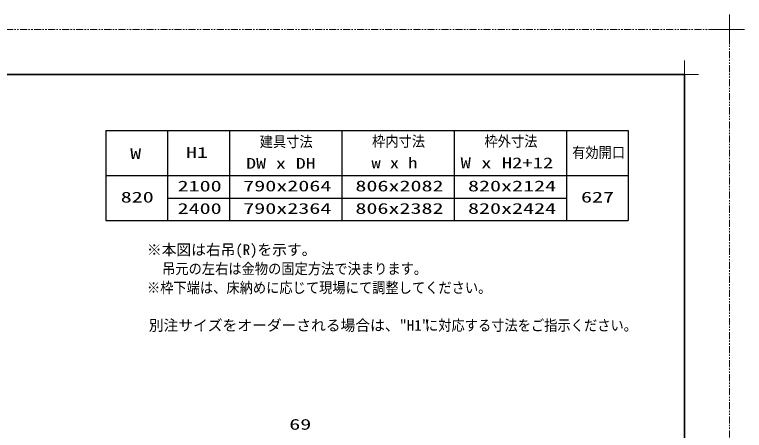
# Model space of a CAD drawing. Units: millimetres, scale not verified. Extents: x -1306 to 1306, y -607 to 607.
# Drawn here: x -249 to 400, y 237 to 607 of the extents above; entities that cross this region are included whole.
import ezdxf
from ezdxf.enums import TextEntityAlignment as Align

# ---------------------------------------------------------------- set-up
doc = ezdxf.new("R2010")
doc.units = ezdxf.units.MM
doc.header["$LTSCALE"] = 5
doc.linetypes.add('USER2', pattern=[2.5, 1.25, -0.25, 0.25, -0.25, 0.25, -0.25])
for name, color, linetype, lineweight in [('0-2_線(白)', 7, 'Continuous', 30), ('0-3_線(黄)', 2, 'Continuous', 15), ('0-5_寸法線', 3, 'Continuous', 13), ('0-7_DEFPOINTS', 7, 'Continuous', 5), ('0-A_陰線', 1, 'USER2', 9), ('0-C_図面枠', 7, 'Continuous', 35), ('0-D_一般', 7, 'Continuous', 5)]:
    doc.layers.add(name, color=color, linetype=linetype, lineweight=lineweight)
doc.styles.add('ＭＳ ゴシック', font='')
doc.styles.get('ＭＳ ゴシック').set_extended_font_data('MS Gothic')

# ---------------------------------------------------------------- blocks, each defined once
blk = doc.blocks.new('グループ-13-1')
at = {"layer": '0-D_一般'}
for p, q in [((62041.6, -14029.5), (62041.6, -13365.5)), ((61709.6, -13697.5), (62373.6, -13697.5))]:
    blk.add_line(p, q, dxfattribs=at)

msp = doc.modelspace()

# ---------------------------------------------------------------- linework, layer by layer
at = {"layer": '0-2_線(白)'}
for p, q in [((-167.964, 504), (-167.964, 424)), ((-167.964, 504), (297.036, 504)), ((-112.964, 504), (-112.964, 424)), ((-57.964, 504), (-57.964, 424)), ((42.036, 504), (42.036, 424)), ((142.036, 504), (142.036, 424)), ((242.036, 504), (242.036, 424)), ((297.036, 504), (297.036, 424)), ((-167.964, 464), (297.036, 464)), ((-112.964, 444), (242.036, 444)), ((-167.964, 424), (297.036, 424))]:
    msp.add_line(p, q, dxfattribs=at)
at = {"layer": '0-7_DEFPOINTS'}
for p, q in [((347.036, 541.55), (347.036, 566.45)), ((334.586, 554), (359.486, 554))]:
    msp.add_line(p, q, dxfattribs=at)
at = {"layer": '0-A_陰線', "color": 4}
for p, q in [((387.036, 594), (-1292.964, 594)), ((387.036, -594), (387.036, 594))]:
    msp.add_line(p, q, dxfattribs=at)
at = {"layer": '0-C_図面枠'}
msp.add_lwpolyline([(-1252.964, -554), (347.036, -554), (347.036, 554), (-1252.964, 554)], close=True, dxfattribs=at)

# ---------------------------------------------------------------- block references
at = {"layer": '0-A_陰線', "xscale": 0.04, "yscale": 0.04}
msp.add_blockref('グループ-13-1', (-2094.629, 1141.9), dxfattribs=at)

# ---------------------------------------------------------------- texts
at = {"layer": '0-3_線(黄)', "style": 'ＭＳ ゴシック'}
for s, height, width, p in [('建具寸法', 9.604, 0.9, (-30.965, 486.519)), ('枠内寸法', 9.604, 0.9, (69.021, 486.873)), ('枠外寸法', 9.604, 0.9, (169.021, 486.873)), ('W', 9.604, 1.5, (-146.217, 475.906)), ('H1', 9.604, 1.5, (-96.648, 476.887)), ('有効開口', 9.604, 0.9, (246.996, 476.887)), ('w x h', 9.621, 1.25, (68.471, 467.615)), ('DW x DH', 9.621, 1.35, (-43.032, 467.19)), ('W x H2+12', 9.621, 1.4, (147.789, 467.615)), ('2100', 9.604, 1.5, (-104.024, 446.979)), ('790x2064', 9.604, 1.5, (-45.609, 447.081)), ('806x2082', 9.604, 1.5, (54.201, 447.081)), ('820x2124', 9.604, 1.5, (154.381, 447.081)), ('820', 9.604, 1.5, (-154.634, 437.121)), ('627', 9.604, 1.5, (254.929, 437.157)), ('2400', 9.604, 1.5, (-104.024, 426.979)), ('790x2364', 9.604, 1.5, (-45.609, 427.081)), ('806x2382', 9.604, 1.5, (54.201, 427.081)), ('820x2424', 9.604, 1.5, (154.381, 427.081)), ('\u3000吊元の左右は金物の固定方法で決まります。', 9.604, 0.9, (-129.625, 373.44)), ('※枠下端は、床納めに応じて現場にて調整してください。', 9.604, 0.9, (-131.318, 356.591)), ('に対応する寸法をご指示ください。', 9.604, 0.9, (116.09, 323.058))]:
    msp.add_text(s, height=height, dxfattribs=dict(at, width=width)).set_placement(p, align=Align.BOTTOM_LEFT)
for s, p in [('※本図は右吊(R)を示す。', (-131.318, 390.308)), ('別注サイズをオーダーされる場合は、"H1"', (-129.625, 323.058))]:
    msp.add_text(s, height=9.621, dxfattribs=at).set_placement(p, align=Align.BOTTOM_LEFT)
at = {"layer": '0-5_寸法線', "style": 'ＭＳ ゴシック', "width": 1.5}
msp.add_text('69', height=9.604, dxfattribs=at).set_placement((-4.658, 234.95), align=Align.BOTTOM_LEFT)

doc.saveas('drawing.dxf')
